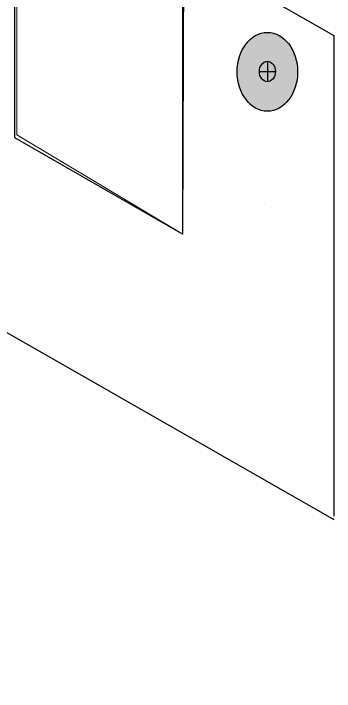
# Model space of a CAD drawing. Extents: x -1140 to 5605, y -816 to 2382.
# Drawn here: x 3770.2 to 3809.1, y -40.7 to 41.5 of the extents above; entities that cross this region are included whole.
import ezdxf

# ---------------------------------------------------------------- set-up
doc = ezdxf.new("R2010")
doc.units = 0
doc.header["$MEASUREMENT"] = 0
for name, color, linetype, lineweight in [('.ATI-HATCH', 7, 'Continuous', 0), ('G-ANNO-TTLB', 7, 'Continuous', 0), ('TYVEK', 7, 'Continuous', 0)]:
    doc.layers.add(name, color=color, linetype=linetype, lineweight=lineweight)

# ---------------------------------------------------------------- blocks, each defined once
blk = doc.blocks.new('Block_344')
at = {"layer": 'TYVEK', "color": 4, "lineweight": 25, "true_color": 0x00ffff}
blk.add_line((3801.422, 18.041), (3801.422, 18.041), dxfattribs=at)
blk = doc.blocks.new('Block_352')
at = {"layer": 'TYVEK', "color": 1, "lineweight": 25, "true_color": 0xff0000}
for points in [[(3715.037, 87.659)], [(3797.617, 39.982)]]:
    blk.add_lwpolyline(points, dxfattribs=at)
blk = doc.blocks.new('Block_355')
at = {"layer": 'TYVEK', "color": 4, "lineweight": 25, "true_color": 0x00ffff}
blk.add_lwpolyline([(3806.378, 33.738)], dxfattribs=at)

msp = doc.modelspace()

# ---------------------------------------------------------------- hatches: boundary and pattern name
at = {"layer": 'G-ANNO-TTLB', "true_color": 0xff00ff, "transparency": 33554687}
h = msp.add_hatch(color=6, dxfattribs=at)
edge = h.paths.add_edge_path()
edge.add_spline(control_points=[(5285.56, -733.232), (5285.56, -733.232), (2356.042, -733.232), (2356.042, -733.232), (2356.042, -733.232), (2356.042, 1723.768), (2356.042, 1723.768), (2356.042, 1723.768), (5285.56, 1723.768), (5285.56, 1723.768), (5285.56, 1723.768), (5285.56, -733.232), (5285.56, -733.232)], knot_values=[0, 0, 0, 0, 1, 1, 1, 2, 2, 2, 3, 3, 3, 4, 4, 4, 4], degree=3, periodic=0)
edge = h.paths.add_edge_path()
edge.add_spline(control_points=[(2365.042, 1714.768), (2365.042, 1714.768), (2365.042, -724.232), (2365.042, -724.232), (2365.042, -724.232), (5276.56, -724.232), (5276.56, -724.232), (5276.56, -724.232), (5276.56, 1714.768), (5276.56, 1714.768), (5276.56, 1714.768), (2365.042, 1714.768), (2365.042, 1714.768)], knot_values=[0, 0, 0, 0, 1, 1, 1, 2, 2, 2, 3, 3, 3, 4, 4, 4, 4], degree=3, periodic=0)
edge.add_line((2365.042, 1714.768), (2365.042, 1714.768))
at = {"layer": 'TYVEK', "true_color": 0x003b71, "transparency": 33554687}
h = msp.add_hatch(color=156, dxfattribs=at)
h.dxf.hatch_style = 2
edge = h.paths.add_edge_path()
edge.add_ellipse((3800.969, 34.436), major_axis=(0, 4.781), ratio=0.766948, start_angle=0, end_angle=360)

# ---------------------------------------------------------------- linework, layer by layer
at = {"layer": '.ATI-HATCH'}
msp.add_open_spline([(3791.486, 219.453), (3791.486, 219.453), (3770.431, 231.637), (3770.431, 231.637), (3770.431, 231.637), (3770.604, 26.808), (3770.604, 26.808), (3770.604, 26.808), (3790.706, 14.76), (3790.706, 14.76), (3790.706, 14.76), (3791.486, 219.453), (3791.486, 219.453)], degree=3, knots=[0, 0, 0, 0, 1, 1, 1, 2, 2, 2, 3, 3, 3, 4, 4, 4, 4], dxfattribs=at)
at = {"layer": 'G-ANNO-TTLB'}
for points in [[(5285.56, -733.232), (5285.56, -733.232), (2356.042, -733.232), (2356.042, -733.232), (2356.042, -733.232), (2356.042, 1723.768), (2356.042, 1723.768), (2356.042, 1723.768), (5285.56, 1723.768), (5285.56, 1723.768), (5285.56, 1723.768), (5285.56, -733.232), (5285.56, -733.232)], [(2365.042, 1714.768), (2365.042, 1714.768), (2365.042, -724.232), (2365.042, -724.232), (2365.042, -724.232), (5276.56, -724.232), (5276.56, -724.232), (5276.56, -724.232), (5276.56, 1714.768), (5276.56, 1714.768), (5276.56, 1714.768), (2365.042, 1714.768), (2365.042, 1714.768)]]:
    msp.add_open_spline(points, degree=3, knots=[0, 0, 0, 0, 1, 1, 1, 2, 2, 2, 3, 3, 3, 4, 4, 4, 4], dxfattribs=at)
at = {"layer": 'TYVEK', "color": 4, "lineweight": 25, "true_color": 0x00ffff}
for p, q in [((3645.163, 73.787), (3809.024, -19.823)), ((3790.942, 49.154), (3809.024, 38.842)), ((3809.024, 38.842), (3809.024, -19.443))]:
    msp.add_line(p, q, dxfattribs=at)
at = {"layer": 'TYVEK', "color": 18, "lineweight": 25, "true_color": 0x080808}
for p, q in [((3800.969, 35.699), (3800.969, 33.231)), ((3799.996, 34.465), (3801.942, 34.465))]:
    msp.add_line(p, q, dxfattribs=at)
at = {"layer": 'TYVEK', "color": 1, "lineweight": 25, "true_color": 0xff0000}
msp.add_lwpolyline([(3790.706, 219.588), (3770.265, 231.041), (3770.318, 26.485), (3790.706, 14.76)], close=True, dxfattribs=at)
at = {"layer": 'TYVEK', "color": 4, "lineweight": 25, "true_color": 0x00ffff}
msp.add_lwpolyline([(3800.544, 18.441)], dxfattribs=at)
at = {"layer": 'TYVEK', "color": 18, "lineweight": 25, "true_color": 0x000000}
msp.add_ellipse((3800.969, 34.436), major_axis=(0, 4.781), ratio=0.766948, dxfattribs=at)
at = {"layer": 'TYVEK', "color": 18, "lineweight": 25, "true_color": 0x080808}
msp.add_ellipse((3800.969, 34.465), major_axis=(0, 1.234), ratio=0.788846, dxfattribs=at)

# ---------------------------------------------------------------- block references
at = {"layer": 'TYVEK'}
for name in ['Block_344', 'Block_355', 'Block_352']:
    msp.add_blockref(name, (0, 0), dxfattribs=at)

doc.saveas('drawing.dxf')
